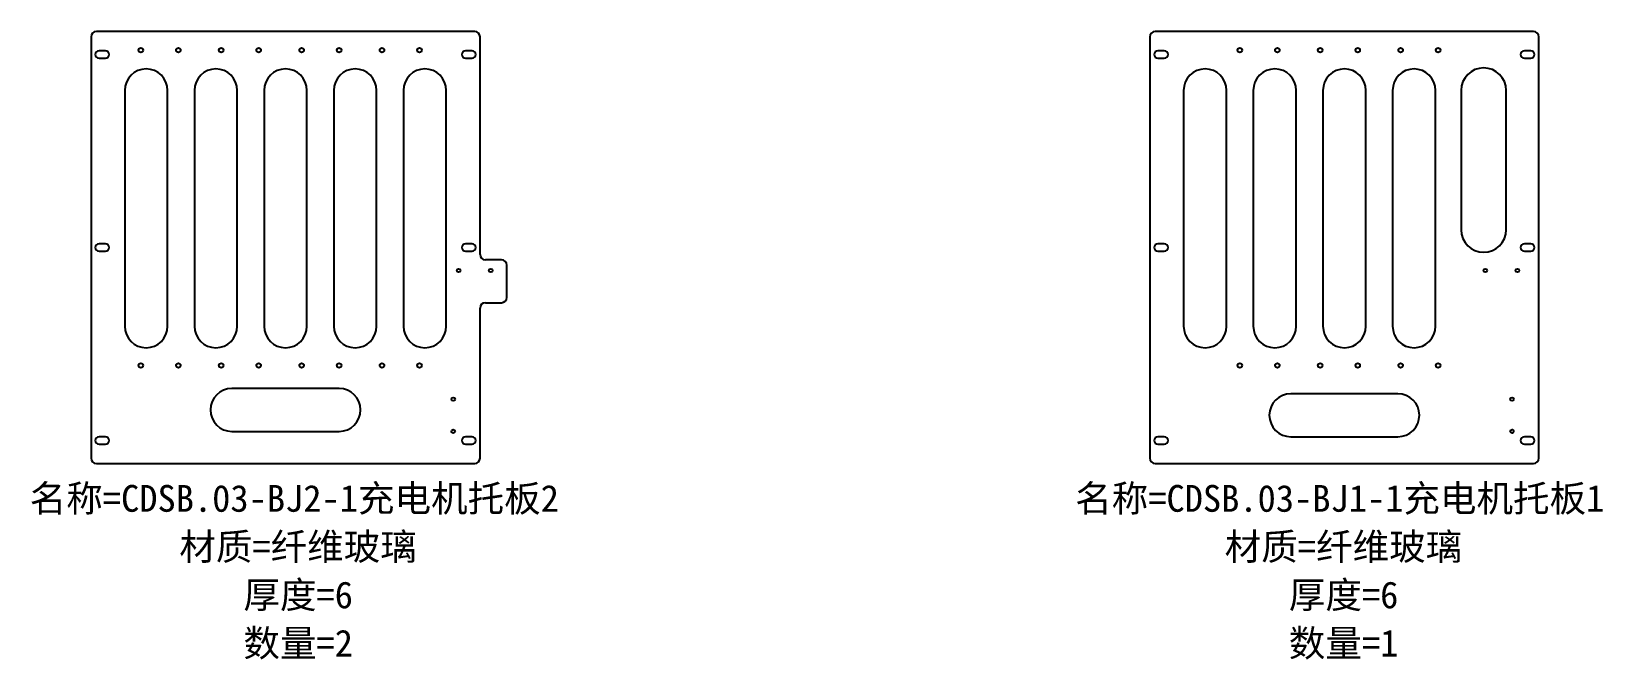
# Model space of a CAD drawing. Header units: millimetres. Extents: x -250 to 8109, y -26183 to 821.
# Drawn here: x -250 to 1216, y -26183 to -25597 of the extents above; entities that cross this region are included whole.
import ezdxf

# ---------------------------------------------------------------- set-up
doc = ezdxf.new("R2010")
doc.units = ezdxf.units.MM
doc.layers.add('零件信息', color=131, linetype='Continuous')
doc.styles.add('SLDTEXTSTYLE1', font='', dxfattribs={"bigfont": 'bigfont'})
doc.styles.get('SLDTEXTSTYLE1').set_extended_font_data('宋体')

msp = doc.modelspace()

# ---------------------------------------------------------------- linework, layer by layer
at = {"color": 7, "linetype": 'Continuous', "lineweight": 25}
for p, q in [((164, -25597), (-189, -25597)), ((1152, -25597), (799, -25597)), ((-194, -25602), (-194, -25995)), ((169, -25805), (169, -25602)), ((794, -25602), (794, -25995)), ((1157, -25995), (1157, -25602)), ((-180.5, -25615), (-186.5, -25615)), ((-186.5, -25622), (-180.5, -25622)), ((161.5, -25615), (155.5, -25615)), ((155.5, -25622), (161.5, -25622)), ((807.5, -25615), (801.5, -25615)), ((801.5, -25622), (807.5, -25622)), ((1149.5, -25615), (1143.5, -25615)), ((1143.5, -25622), (1149.5, -25622)), ((-162.5, -25652), (-162.5, -25872)), ((-122.5, -25872), (-122.5, -25652)), ((-97.5, -25652), (-97.5, -25872)), ((-57.5, -25872), (-57.5, -25652)), ((-32.5, -25652), (-32.5, -25872)), ((7.5, -25872), (7.5, -25652)), ((32.5, -25652), (32.5, -25872)), ((72.5, -25872), (72.5, -25652)), ((97.5, -25652), (97.5, -25872)), ((137.5, -25872), (137.5, -25652)), ((825.5, -25652), (825.5, -25872)), ((865.5, -25872), (865.5, -25652)), ((890.5, -25652), (890.5, -25872)), ((930.5, -25872), (930.5, -25652)), ((955.5, -25652), (955.5, -25872)), ((995.5, -25872), (995.5, -25652)), ((1020.5, -25652), (1020.5, -25872)), ((1060.5, -25872), (1060.5, -25652)), ((1084.6, -25652), (1084.6, -25782)), ((1126.5, -25782), (1126.5, -25652)), ((-180.5, -25795), (-186.5, -25795)), ((-186.5, -25802), (-180.5, -25802)), ((161.5, -25795), (155.5, -25795)), ((155.5, -25802), (161.5, -25802)), ((807.5, -25795), (801.5, -25795)), ((801.5, -25802), (807.5, -25802)), ((1149.5, -25795), (1143.5, -25795)), ((1143.5, -25802), (1149.5, -25802)), ((189, -25810), (174, -25810)), ((194, -25845), (194, -25815)), ((169, -25995), (169, -25855)), ((174, -25850), (189, -25850)), ((37.5, -25930), (-62.5, -25930)), ((1025.5, -25935), (925.5, -25935)), ((-180.5, -25975), (-186.5, -25975)), ((-62.5, -25970), (37.5, -25970)), ((161.5, -25975), (155.5, -25975)), ((807.5, -25975), (801.5, -25975)), ((925.5, -25975), (1025.5, -25975)), ((1149.5, -25975), (1143.5, -25975)), ((-186.5, -25982), (-180.5, -25982)), ((155.5, -25982), (161.5, -25982)), ((801.5, -25982), (807.5, -25982)), ((1143.5, -25982), (1149.5, -25982)), ((-189, -26000), (164, -26000)), ((799, -26000), (1152, -26000))]:
    msp.add_line(p, q, dxfattribs=at)
for centre, radius in [((-147.5, -25614.5), 2.1), ((-112.5, -25614.5), 2.1), ((-72.5, -25614.5), 2.1), ((-37.5, -25614.5), 2.1), ((2.5, -25614.5), 2.1), ((37.5, -25614.5), 2.1), ((77.5, -25614.5), 2.1), ((112.5, -25614.5), 2.1), ((878, -25614.5), 2.1), ((913, -25614.5), 2.1), ((953, -25614.5), 2.1), ((988, -25614.5), 2.1), ((1028, -25614.5), 2.1), ((1063, -25614.5), 2.1), ((149, -25820), 1.65), ((179, -25820), 1.65), ((1107, -25820), 1.65), ((1137, -25820), 1.65), ((-147.5, -25908.5), 2.1), ((-112.5, -25908.5), 2.1), ((-72.5, -25908.5), 2.1), ((-37.5, -25908.5), 2.1), ((2.5, -25908.5), 2.1), ((37.5, -25908.5), 2.1), ((77.5, -25908.5), 2.1), ((112.5, -25908.5), 2.1), ((878, -25908.5), 2.1), ((913, -25908.5), 2.1), ((953, -25908.5), 2.1), ((988, -25908.5), 2.1), ((1028, -25908.5), 2.1), ((1063, -25908.5), 2.1), ((144, -25940), 1.65), ((1132, -25940), 1.65), ((144, -25970), 1.65), ((1132, -25970), 1.65)]:
    msp.add_circle(centre, radius, dxfattribs=at)
for centre, radius, start, end in [((-189, -25602), 5, 90, 180), ((164, -25602), 5, 0, 90), ((799, -25602), 5, 90, 180), ((1152, -25602), 5, 0, 90), ((-186.5, -25618.5), 3.5, 90, 270), ((-180.5, -25618.5), 3.5, 270, 90), ((155.5, -25618.5), 3.5, 90, 270), ((161.5, -25618.5), 3.5, 270, 90), ((801.5, -25618.5), 3.5, 90, 270), ((807.5, -25618.5), 3.5, 270, 90), ((1143.5, -25618.5), 3.5, 90, 270), ((1149.5, -25618.5), 3.5, 270, 90), ((-142.5, -25652), 20, 0, 180), ((-77.5, -25652), 20, 0, 180), ((-12.5, -25652), 20, 0, 180), ((52.5, -25652), 20, 0, 180), ((117.5, -25652), 20, 0, 180), ((845.5, -25652), 20, 0, 180), ((910.5, -25652), 20, 0, 180), ((975.5, -25652), 20, 0, 180), ((1040.5, -25652), 20, 0, 180), ((1105.5, -25652), 21, 0, 180), ((1105.5, -25782), 21, 180, 0), ((-186.5, -25798.5), 3.5, 90, 270), ((-180.5, -25798.5), 3.5, 270, 90), ((155.5, -25798.5), 3.5, 90, 270), ((161.5, -25798.5), 3.5, 270, 90), ((801.5, -25798.5), 3.5, 90, 270), ((807.5, -25798.5), 3.5, 270, 90), ((1143.5, -25798.5), 3.5, 90, 270), ((1149.5, -25798.5), 3.5, 270, 90), ((174, -25805), 5, 180, 270), ((189, -25815), 5, 0, 90), ((189, -25845), 5, 270, 0), ((174, -25855), 5, 90, 180), ((-142.5, -25872), 20, 180, 0), ((-77.5, -25872), 20, 180, 0), ((-12.5, -25872), 20, 180, 0), ((52.5, -25872), 20, 180, 0), ((117.5, -25872), 20, 180, 0), ((845.5, -25872), 20, 180, 0), ((910.5, -25872), 20, 180, 0), ((975.5, -25872), 20, 180, 0), ((1040.5, -25872), 20, 180, 0), ((-62.5, -25950), 20, 90, 270), ((37.5, -25950), 20, 270, 90), ((925.5, -25955), 20, 90, 270), ((1025.5, -25955), 20, 270, 90), ((-186.5, -25978.5), 3.5, 90, 270), ((-180.5, -25978.5), 3.5, 270, 90), ((155.5, -25978.5), 3.5, 90, 270), ((161.5, -25978.5), 3.5, 270, 90), ((801.5, -25978.5), 3.5, 90, 270), ((807.5, -25978.5), 3.5, 270, 90), ((1143.5, -25978.5), 3.5, 90, 270), ((1149.5, -25978.5), 3.5, 270, 90), ((-189, -25995), 5, 180, 270), ((164, -25995), 5, 270, 0), ((799, -25995), 5, 180, 270), ((1152, -25995), 5, 270, 0)]:
    msp.add_arc(centre, radius, start, end, dxfattribs=at)

# ---------------------------------------------------------------- texts
at = {"layer": '零件信息', "char_height": 25, "attachment_point": 2, "style": 'SLDTEXTSTYLE1'}
for s, insert in [('名称=CDSB.03-BJ2-1充电机托板2', (-4.3, -26020)), ('名称=CDSB.03-BJ1-1充电机托板1', (971.2, -26020)), ('厚度=6', (-0.7, -26110)), ('厚度=6', (974.8, -26110)), ('数量=2', (-0.7, -26155)), ('数量=1', (974.8, -26155))]:
    msp.add_mtext(s, dxfattribs=dict(at, insert=insert))
at = {"layer": '零件信息', "color": 2, "char_height": 25, "attachment_point": 2, "style": 'SLDTEXTSTYLE1'}
for insert in [(-0.8, -26065), (974.7, -26065)]:
    msp.add_mtext('材质=纤维玻璃', dxfattribs=dict(at, insert=insert))

doc.saveas('drawing.dxf')
